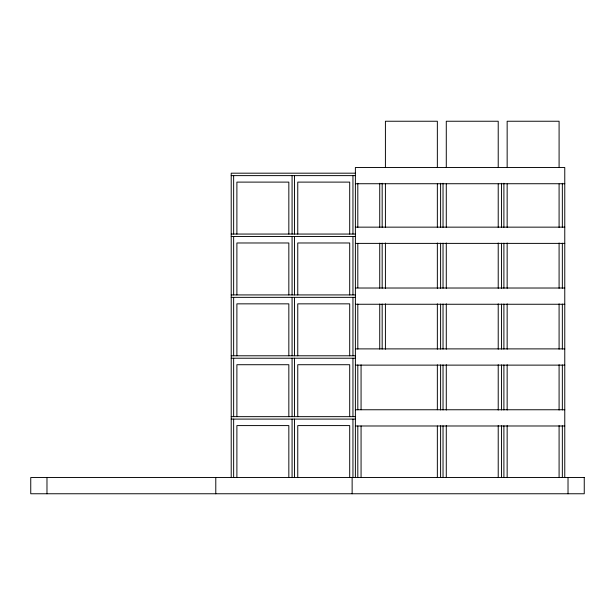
<?xml version="1.0" encoding="UTF-8"?>
<svg xmlns="http://www.w3.org/2000/svg" width="615" height="615" viewBox="0 0 615 615"><rect width="100%" height="100%" fill="white"/><g stroke="black" fill="none" stroke-linecap="round" stroke-linejoin="round"><path stroke-width="0.92" d="M355.385 173.184L231.209 173.184L231.209 477.524M231.209 175.621L355.385 175.621M355.385 183.731L564.77 183.731M355.385 227.15L564.77 227.15M231.209 234.054L355.385 234.054M231.209 236.483L355.385 236.483M355.385 243.386L564.77 243.386M355.385 288.02L564.77 288.02M231.209 294.923L355.385 294.923M231.209 297.353L355.385 297.353M355.385 304.256L564.77 304.256M355.385 348.889L564.77 348.889M231.209 355.793L355.385 355.793M231.209 358.222L355.385 358.222M355.385 365.125L564.77 365.125M355.385 409.759L564.77 409.759M231.209 416.655L355.385 416.655M231.209 419.092L355.385 419.092M355.385 425.987L564.77 425.987M568.022 477.524L568.022 493.76M564.77 477.524L564.77 167.503L355.385 167.503L355.385 477.524M562.341 183.278L562.341 227.342M562.341 243.194L562.341 288.212M562.341 304.064L562.341 349.082M562.341 364.933L562.341 409.951M562.341 425.795L562.341 477.524M559.089 167.518L559.089 121.24L507.152 121.24L507.152 167.518M559.089 184L559.089 227.442M559.089 242.979L559.089 288.312M559.089 303.848L559.089 349.182M559.089 364.718L559.089 410.044M559.089 425.588L559.089 477.524M507.152 184L507.152 227.442M507.152 242.979L507.152 288.312M507.152 303.848L507.152 349.182M507.152 364.718L507.152 410.044M507.152 425.588L507.152 477.524M503.9 183.278L503.9 227.342M503.9 243.194L503.9 288.212M503.9 304.064L503.9 349.082M503.9 364.933L503.9 409.951M503.9 425.795L503.9 477.524M501.471 183.278L501.471 227.342M501.471 243.194L501.471 288.212M501.471 304.064L501.471 349.082M501.471 364.933L501.471 409.951M501.471 425.795L501.471 477.524M498.219 167.518L498.219 121.24L446.282 121.24L446.282 167.518M498.219 184L498.219 227.442M498.219 242.979L498.219 288.312M498.219 303.848L498.219 349.182M498.219 364.718L498.219 410.044M498.219 425.588L498.219 477.524M446.282 184L446.282 227.442M446.282 242.979L446.282 288.312M446.282 303.848L446.282 349.182M446.282 364.718L446.282 410.044M446.282 425.588L446.282 477.524M443.031 183.278L443.031 227.342M443.031 243.194L443.031 288.212M443.031 304.064L443.031 349.082M443.031 364.933L443.031 409.951M443.031 425.795L443.031 477.524M440.601 183.278L440.601 227.342M440.601 243.194L440.601 288.212M440.601 304.064L440.601 349.082M440.601 364.933L440.601 409.951M440.601 425.795L440.601 477.524M437.35 167.518L437.35 121.24L385.413 121.24L385.413 167.518M437.35 184L437.35 227.442M437.35 242.979L437.35 288.312M437.35 303.848L437.35 349.182M437.35 364.856L437.35 409.736M437.35 425.964L437.35 477.524M385.413 184L385.413 227.442M385.413 242.979L385.413 288.312M385.413 303.848L385.413 349.182M382.169 183.278L382.169 227.342M382.169 243.194L382.169 288.212M382.169 304.064L382.169 349.082M379.732 183.278L379.732 227.342M379.732 243.194L379.732 288.212M379.732 304.064L379.732 349.082M361.067 364.856L361.067 409.736M361.067 425.964L361.067 477.524M357.815 183.285L357.815 227.365M357.815 243.663L357.815 287.743M357.815 304.041L357.815 349.082M357.815 364.903L357.815 409.759M357.815 425.987L357.815 477.524M352.949 175.621L352.949 234.054M352.949 236.483L352.949 294.923M352.949 297.353L352.949 355.793M352.949 358.222L352.949 416.655M352.949 419.092L352.949 477.524M352.134 477.524L352.134 493.76M349.704 234.054L349.704 182.109L297.76 182.109L297.76 234.054M349.704 294.923L349.704 242.979L297.76 242.979L297.76 294.923M349.704 355.793L349.704 303.848L297.76 303.848L297.76 355.793M349.704 416.655L349.704 364.718L297.76 364.718L297.76 416.655M349.704 477.524L349.704 425.588L297.76 425.588L297.76 477.524M294.516 175.621L294.516 234.054M294.516 236.483L294.516 294.923M294.516 297.353L294.516 355.793M294.516 358.222L294.516 416.655M294.516 419.092L294.516 477.524M292.079 175.621L292.079 234.054M292.079 236.483L292.079 294.923M292.079 297.353L292.079 355.793M292.079 358.222L292.079 416.655M292.079 419.092L292.079 477.524M288.835 234.054L288.835 182.109L236.89 182.109L236.89 234.054M288.835 294.923L288.835 242.979L236.89 242.979L236.89 294.923M288.835 355.793L288.835 303.848L236.89 303.848L236.89 355.793M288.835 416.655L288.835 364.718L236.89 364.718L236.89 416.655M288.835 477.524L288.835 425.588L236.89 425.588L236.89 477.524M233.646 175.621L233.646 234.054M233.646 236.483L233.646 294.923M233.646 297.353L233.646 355.793M233.646 358.222L233.646 416.655M233.646 419.092L233.646 477.524M215.788 477.524L215.788 493.76M46.978 477.524L46.978 493.76M584.25 477.524L30.75 477.524L30.75 493.76L584.25 493.76L584.25 477.524"/></g></svg>
